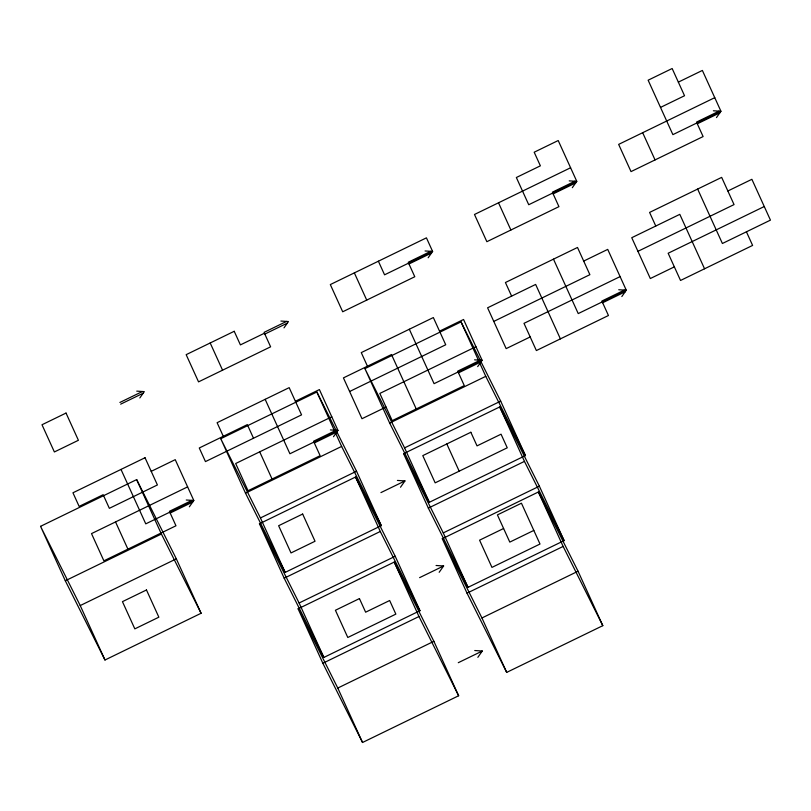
<?xml version="1.0" encoding="UTF-8"?>
<svg xmlns="http://www.w3.org/2000/svg" width="811" height="811" viewBox="0 0 811 811"><rect width="100%" height="100%" fill="white"/><g stroke="black" fill="none" stroke-linecap="round" stroke-linejoin="round"><path stroke-width="1.22" d="M139.837 397.948L144.297 391.632L136.745 391.145M284.002 327.867L288.463 321.541L280.91 321.055M189.348 506.814L193.809 500.488L175.237 459.665L151.211 471.353M428.157 257.776L432.618 251.451L426.434 237.846L330.32 284.57L342.698 311.779L414.786 276.744L408.592 263.129M333.503 436.724L337.964 430.398L319.402 389.574L295.376 401.263M572.323 187.686L576.783 181.36L558.211 140.536L534.185 152.215L540.379 165.829L516.354 177.508L528.731 204.727L576.783 181.36L569.231 180.873M477.669 366.633L482.129 360.307L463.568 319.483L439.532 331.172M400.492 487.239L404.953 480.923L397.4 480.436M716.478 117.595L720.938 111.269L702.377 70.445L678.351 82.124M621.834 296.542L626.285 290.216L607.723 249.393L583.697 261.081M439.167 572.292L443.627 565.966L436.075 565.49M477.851 657.336L482.302 651.02L474.749 650.534M660.509 107.417L684.535 95.739L672.157 68.519L648.131 80.198L672.887 134.636L720.938 111.269L713.386 110.783M570.589 167.755L474.486 214.479L486.864 241.698L558.941 206.653L552.757 193.038M714.755 97.665L618.651 144.388L631.019 171.608L703.107 136.562L696.913 122.948M119.886 402.459L142.412 391.51M264.051 332.368L286.567 321.42M408.207 262.277L430.732 251.329M552.372 192.187L574.898 181.238M696.527 122.096L719.053 111.148M120.657 404.162L143.182 393.213M264.822 334.071L287.347 323.123M408.977 263.98L431.503 253.032M553.143 193.89L575.668 182.941M697.298 123.799L719.823 112.851M727.862 190.99L751.888 179.302L770.45 220.126L722.398 243.493L697.642 189.064M40.55 526.339L136.654 479.605L176.332 558.84L201.087 613.268L104.984 660.002L65.306 580.767L40.55 526.339L80.228 605.564L104.984 660.002M220.754 438.721L316.858 391.997L356.536 471.221L381.292 525.66L285.178 572.384L245.5 493.159L220.754 438.721L260.422 517.955L285.178 572.384M364.909 368.63L461.023 321.906L500.691 401.131L525.447 455.569L429.343 502.293L389.665 423.068L364.909 368.63L404.588 447.865L429.343 502.293M349.622 391.5L445.726 344.776L433.348 317.557L361.27 352.603L367.454 366.217M493.777 321.409L589.881 274.686L577.513 247.467L505.425 282.512L511.619 296.127M637.943 251.319L734.046 204.595L721.668 177.376L649.591 212.421L655.775 226.036M187.615 486.884L91.511 533.608L103.889 560.827L175.967 525.781L169.783 512.177M331.78 416.793L235.677 463.517L248.044 490.736L320.132 455.691L313.938 442.086M475.935 346.702L379.832 393.426L392.21 420.645L464.287 385.6L458.103 371.996M620.101 276.612L523.997 323.336L536.375 350.555L608.453 315.509L602.259 301.905M764.266 206.521L668.152 253.245L680.53 280.464L752.608 245.419L746.424 231.814M169.398 511.325L191.923 500.377M313.553 441.235L336.078 430.286M457.718 371.144L480.244 360.196M601.874 301.053L624.399 290.105M386.026 407.041L361.99 418.719L343.428 377.896L391.48 354.529L416.236 408.967M530.181 336.95L506.155 348.629L487.593 307.805L535.645 284.438L560.401 338.876M674.346 266.86L650.321 278.538L631.749 237.714L679.8 214.347L704.556 268.786M170.168 513.028L192.694 502.07M314.323 442.938L336.849 431.979M458.489 372.847L481.014 361.888M602.654 302.756L625.169 291.798M65.306 580.767L161.409 534.043L136.654 479.605M245.5 493.159L341.613 446.425L316.858 391.997M389.665 423.068L485.769 376.334L461.023 321.906M80.228 605.564L176.332 558.84M260.422 517.955L356.536 471.221M404.588 447.865L500.691 401.131M259.429 523.774L355.532 477.04L395.21 556.275L419.966 610.703L323.863 657.437L284.185 578.202L259.429 523.774L299.107 602.999L323.863 657.437M403.594 453.684L499.698 406.95L539.376 486.184L564.121 540.613L468.018 587.346L428.34 508.112L403.594 453.684L443.262 532.908L468.018 587.346M380.927 492.601L404.953 480.923M284.185 578.202L380.288 531.479L355.532 477.04M428.34 508.112L524.453 461.388L499.698 406.95M299.107 602.999L395.21 556.275M443.262 532.908L539.376 486.184M298.103 608.818L394.217 562.094L433.885 641.319L458.641 695.757L362.537 742.481L322.859 663.256L298.103 608.818L337.781 688.052L362.537 742.481M442.269 538.727L538.372 492.003L578.05 571.228L602.806 625.666L506.693 672.39L467.024 593.165L442.269 538.727L481.947 617.962L506.693 672.39M503.601 528.498L479.575 540.177L491.953 567.396L540.004 544.029L521.443 503.205L497.417 514.894L509.795 542.103L533.82 530.424M419.601 577.645L443.627 565.966M322.859 663.256L418.973 616.522L394.217 562.094M467.024 593.165L563.128 546.432L538.372 492.003M337.781 688.052L433.885 641.319M481.947 617.962L578.05 571.228M458.276 662.699L482.302 651.02M425.065 250.964L432.618 251.451L384.566 274.817L378.382 261.203M618.732 289.74L626.285 290.216L578.233 313.583L553.477 259.155M474.577 359.831L482.129 360.307L434.078 383.674L409.322 329.246M330.412 429.921L337.964 430.398L289.912 453.765L265.156 399.336M186.256 500.012L193.809 500.488L145.757 523.855L121.001 469.427M485.769 376.334L525.447 455.569M524.453 461.388L564.121 540.613M563.128 546.432L602.806 625.666M341.613 446.425L381.292 525.66M380.288 531.479L419.966 610.703M418.973 616.522L458.641 695.757M161.409 534.043L201.087 613.268M642.677 132.71L655.055 159.919M498.512 202.801L510.889 230.01M446.81 443.952L459.188 471.161M354.356 272.891L366.724 300.1M210.191 342.982L222.569 370.191M253.508 438.234L247.325 424.619L199.273 447.986L205.457 461.591L301.56 414.867L289.182 387.648L217.105 422.693L223.299 436.308M259.702 451.839L272.08 479.058M115.537 521.929L127.915 549.148M66.026 413.063L42 424.751L54.378 451.96L78.403 440.282L66.026 413.063M234.217 331.293L186.165 354.66L198.543 381.869L270.621 346.824L264.437 333.22L240.411 344.898L234.217 331.293M145.027 457.739L72.949 492.784L79.133 506.399L103.159 494.71L109.353 508.325L157.405 484.958L145.027 457.739M146.477 589.972L122.451 601.65L134.829 628.87L158.855 617.181L146.477 589.972M302.655 514.042L278.629 525.721L291.007 552.94L315.033 541.251L302.655 514.042M470.846 432.263L422.784 455.63L435.162 482.849L507.25 447.804L501.056 434.189L477.03 445.878L470.846 432.263M359.445 598.589L335.419 610.267L347.797 637.487L395.849 614.12L389.655 600.515L365.629 612.193L359.445 598.589"/></g></svg>
